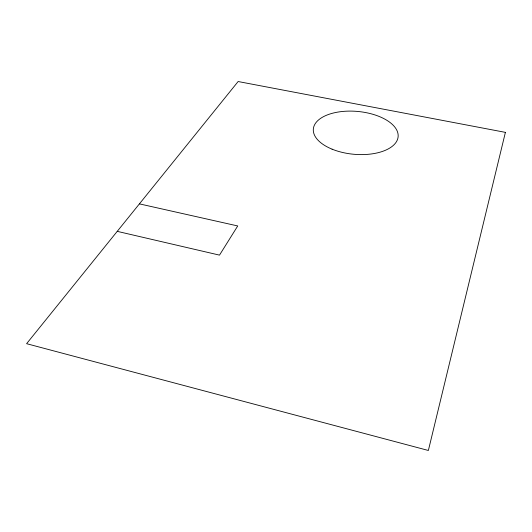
<?xml version="1.0" encoding="UTF-8"?>
<svg xmlns="http://www.w3.org/2000/svg" width="532" height="532" viewBox="0 0 532 532"><rect width="100%" height="100%" fill="white"/><g stroke="black" fill="none" stroke-linecap="round" stroke-linejoin="round"><path stroke-width="0.8" d="M139.411 203.876L237.731 225.954L219.497 255.127L117.24 231.353M505.4 132.368L428.366 450.471L26.6 343.685L238.13 81.529L505.4 132.368M332.088 149.166A42.567 21.499 5.2 0 0 398.069 137.196A42.567 21.499 5.2 0 0 337.042 112.232A42.567 21.499 5.2 0 0 332.088 149.166"/></g></svg>
